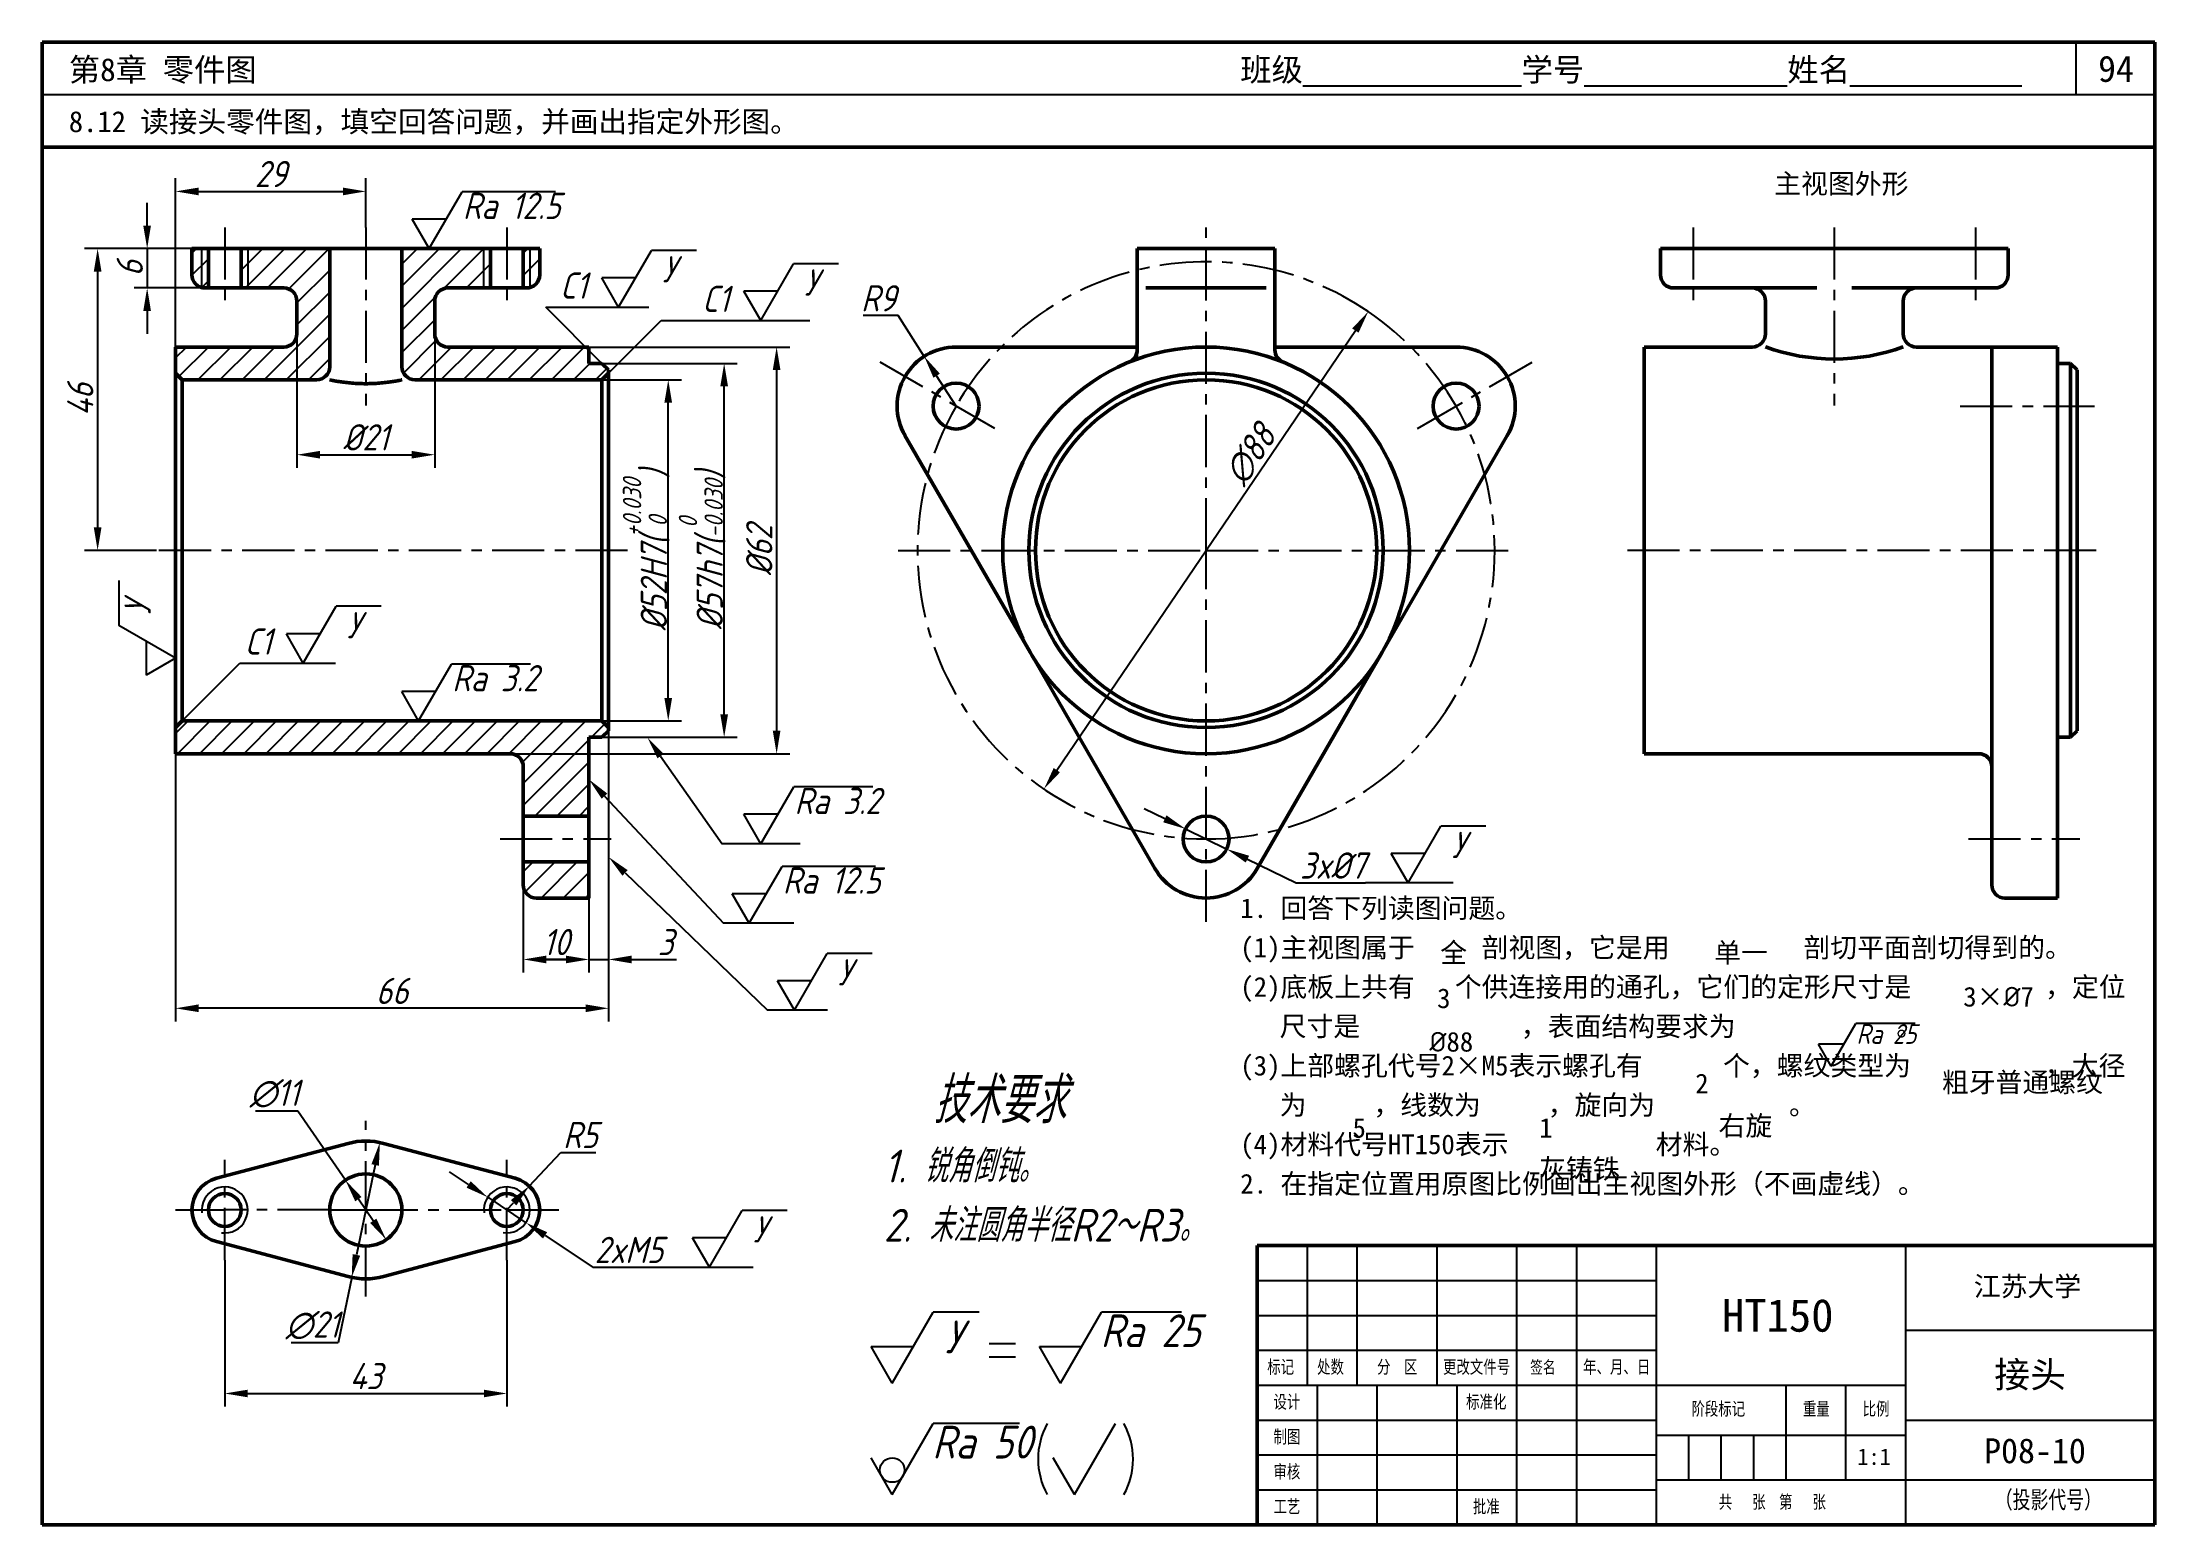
# Model space of a CAD drawing. Header units: millimetres. Extents: x 0 to 322, y 0 to 226.
import ezdxf

# ---------------------------------------------------------------- set-up
doc = ezdxf.new("R2010")
doc.units = ezdxf.units.MM
doc.header["$LTSCALE"] = 0.25
doc.header["$PDMODE"] = 33
doc.header["$PDSIZE"] = 1.5
doc.linetypes.add('CENTER', pattern=[50.8, 31.75, -6.35, 6.35, -6.35])
for name, color, linetype in [('尺寸层', 7, 'Continuous'), ('点划线层', 7, 'CENTER'), ('答案', 1, 'Continuous'), ('细实线层', 7, 'Continuous')]:
    doc.layers.add(name, color=color, linetype=linetype)
doc.layers.add('粗实线层', color=7, linetype='Continuous', lineweight=50)
doc.styles.get("Standard").update_dxf_attribs({"font": 'gbeitc.shx', "height": 4, "bigfont": 'gbcbig.shx'})
doc.styles.add('宋体', font='SimSun.ttf', dxfattribs={"height": 3})
doc.dimstyles.new('ISO-25', dxfattribs={"dimtxt": 4, "dimasz": 3.5, "dimexe": 2, "dimexo": 0, "dimgap": 0.65, "dimtad": 1, "dimtoh": 1, "dimdec": 0, "dimdsep": 46, "dimtxsty": 'Standard', "dimcen": 0, "dimclrd": 256, "dimclre": 256, "dimclrt": 256, "dimadec": 0, "dimazin": 0, "dimtfac": 1, "dimtdec": 0, "dimtmove": 0, "dimatfit": 2, "dimfxl": 0, "dimlwd": -1, "dimlwe": -1, "dimarcsym": 0})

# ---------------------------------------------------------------- blocks, each defined once
blk = doc.blocks.new('*D0')
at = {"layer": 'Defpoints', "color": 0, "transparency": 16777216}
for p in [(85.32, 174.54), (95.42, 174.54), (85.32, 122.54)]:
    blk.add_point(p, dxfattribs=at)
at = {"layer": '细实线层', "transparency": 16777216}
for p, q in [((85.32, 174.54), (97.42, 174.54)), ((95.42, 126.04), (95.42, 171.04)), ((85.32, 122.54), (97.42, 122.54))]:
    blk.add_line(p, q, dxfattribs=at)
for points in [[(94.83, 171.04), (96, 171.04), (95.42, 174.54)], [(94.83, 126.04), (96, 126.04), (95.42, 122.54)]]:
    blk.add_solid(points, dxfattribs=at)
at = {"layer": '细实线层', "transparency": 16777216, "insert": (92.06, 148.54), "char_height": 4, "attachment_point": 5, "rotation": 90}
blk.add_mtext('%%C52H7({\\H0.7x;\\S+0.030^  0;})', dxfattribs=at)
blk = doc.blocks.new('*D1')
at = {"layer": 'Defpoints', "color": 0, "transparency": 16777216}
for p in [(85.32, 177.04), (103.94, 177.04), (85.32, 120.04)]:
    blk.add_point(p, dxfattribs=at)
at = {"layer": '细实线层', "transparency": 16777216}
for p, q in [((85.32, 177.04), (105.94, 177.04)), ((103.94, 123.54), (103.94, 173.54)), ((85.32, 120.04), (105.94, 120.04))]:
    blk.add_line(p, q, dxfattribs=at)
for points in [[(103.36, 173.54), (104.53, 173.54), (103.94, 177.04)], [(103.36, 123.54), (104.53, 123.54), (103.94, 120.04)]]:
    blk.add_solid(points, dxfattribs=at)
at = {"layer": '细实线层', "transparency": 16777216, "insert": (100.58, 148.54), "char_height": 4, "attachment_point": 5, "rotation": 90}
blk.add_mtext('%%C57h7({\\H0.7x;\\S 0^ -0.030;})', dxfattribs=at)
blk = doc.blocks.new('*D2')
at = {"layer": 'Defpoints', "color": 0, "transparency": 16777216}
for p in [(83.32, 179.54), (71.32, 117.54), (111.94, 117.54)]:
    blk.add_point(p, dxfattribs=at)
at = {"layer": '细实线层', "transparency": 16777216}
for p, q in [((83.32, 179.54), (113.94, 179.54)), ((111.94, 176.04), (111.94, 121.04)), ((71.32, 117.54), (113.94, 117.54))]:
    blk.add_line(p, q, dxfattribs=at)
for points in [[(111.35, 176.04), (112.52, 176.04), (111.94, 179.54)], [(111.35, 121.04), (112.52, 121.04), (111.94, 117.54)]]:
    blk.add_solid(points, dxfattribs=at)
at = {"layer": '细实线层', "transparency": 16777216, "insert": (109.29, 148.54), "char_height": 4, "attachment_point": 5, "rotation": 90}
blk.add_mtext('%%C62', dxfattribs=at)
blk = doc.blocks.new('*D3')
at = {"layer": 'Defpoints', "color": 0, "transparency": 16777216}
for p in [(22.82, 194.54), (15.99, 188.54), (25.32, 188.54)]:
    blk.add_point(p, dxfattribs=at)
at = {"layer": '细实线层', "transparency": 16777216}
for p, q in [((15.99, 198.04), (15.99, 201.54)), ((22.82, 194.54), (13.99, 194.54)), ((15.99, 194.54), (15.99, 188.54)), ((25.32, 188.54), (13.99, 188.54)), ((15.99, 185.04), (15.99, 181.54))]:
    blk.add_line(p, q, dxfattribs=at)
for points in [[(15.4, 198.04), (16.57, 198.04), (15.99, 194.54)], [(15.4, 185.04), (16.57, 185.04), (15.99, 188.54)]]:
    blk.add_solid(points, dxfattribs=at)
at = {"layer": '细实线层', "transparency": 16777216, "insert": (13.34, 191.54), "char_height": 4, "attachment_point": 5, "rotation": 90}
blk.add_mtext('6', dxfattribs=at)
blk = doc.blocks.new('*D4')
at = {"layer": 'Defpoints', "color": 0, "transparency": 16777216}
for p in [(38.82, 181.54), (59.82, 181.54), (59.82, 163.12)]:
    blk.add_point(p, dxfattribs=at)
at = {"layer": '细实线层', "transparency": 16777216}
for p, q in [((38.82, 181.54), (38.82, 161.12)), ((59.82, 181.54), (59.82, 161.12)), ((42.32, 163.12), (56.32, 163.12))]:
    blk.add_line(p, q, dxfattribs=at)
for points in [[(42.32, 163.7), (42.32, 162.54), (38.82, 163.12)], [(56.32, 163.7), (56.32, 162.54), (59.82, 163.12)]]:
    blk.add_solid(points, dxfattribs=at)
at = {"layer": '细实线层', "transparency": 16777216, "insert": (49.32, 165.77), "char_height": 4, "attachment_point": 5}
blk.add_mtext('%%C21', dxfattribs=at)
blk = doc.blocks.new('*D5')
at = {"layer": 'Defpoints', "color": 0, "transparency": 16777216}
for p in [(22.82, 194.54), (8.44, 148.54), (17.42, 148.54)]:
    blk.add_point(p, dxfattribs=at)
at = {"layer": '细实线层', "transparency": 16777216}
for p, q in [((22.82, 194.54), (6.44, 194.54)), ((8.44, 191.04), (8.44, 152.04)), ((17.42, 148.54), (6.44, 148.54))]:
    blk.add_line(p, q, dxfattribs=at)
for points in [[(7.86, 191.04), (9.03, 191.04), (8.44, 194.54)], [(7.86, 152.04), (9.03, 152.04), (8.44, 148.54)]]:
    blk.add_solid(points, dxfattribs=at)
at = {"layer": '细实线层', "transparency": 16777216, "insert": (5.79, 171.54), "char_height": 4, "attachment_point": 5, "rotation": 90}
blk.add_mtext('46', dxfattribs=at)
blk = doc.blocks.new('*D6')
at = {"layer": 'Defpoints', "color": 0, "transparency": 16777216}
for p in [(49.32, 203.26), (49.32, 197.78), (20.32, 179.54)]:
    blk.add_point(p, dxfattribs=at)
at = {"layer": '细实线层', "transparency": 16777216}
for p, q in [((20.32, 179.54), (20.32, 205.26)), ((23.82, 203.26), (45.82, 203.26)), ((49.32, 197.78), (49.32, 205.26))]:
    blk.add_line(p, q, dxfattribs=at)
for points in [[(23.82, 203.84), (23.82, 202.67), (20.32, 203.26)], [(45.82, 203.84), (45.82, 202.67), (49.32, 203.26)]]:
    blk.add_solid(points, dxfattribs=at)
at = {"layer": '细实线层', "transparency": 16777216, "insert": (34.82, 205.91), "char_height": 4, "attachment_point": 5}
blk.add_mtext('29', dxfattribs=at)
blk = doc.blocks.new('*D7')
at = {"layer": 'Defpoints', "color": 0, "transparency": 16777216}
for p in [(73.32, 97.54), (83.32, 95.54), (83.32, 86.18)]:
    blk.add_point(p, dxfattribs=at)
at = {"layer": '细实线层', "transparency": 16777216}
for p, q in [((73.32, 97.54), (73.32, 84.18)), ((83.32, 95.54), (83.32, 84.18)), ((76.82, 86.18), (79.82, 86.18))]:
    blk.add_line(p, q, dxfattribs=at)
for points in [[(76.82, 86.76), (76.82, 85.59), (73.32, 86.18)], [(79.82, 86.76), (79.82, 85.59), (83.32, 86.18)]]:
    blk.add_solid(points, dxfattribs=at)
at = {"layer": '细实线层', "transparency": 16777216, "insert": (78.32, 88.83), "char_height": 4, "attachment_point": 5}
blk.add_mtext('10', dxfattribs=at)
blk = doc.blocks.new('*D8')
at = {"layer": 'Defpoints', "color": 0, "transparency": 16777216}
for p in [(86.32, 121.54), (83.32, 95.54), (86.32, 86.18)]:
    blk.add_point(p, dxfattribs=at)
at = {"layer": '细实线层', "transparency": 16777216}
for p, q in [((86.32, 121.54), (86.32, 84.18)), ((83.32, 95.54), (83.32, 84.18)), ((79.82, 86.18), (76.32, 86.18)), ((83.32, 86.18), (86.32, 86.18)), ((89.82, 86.18), (96.7, 86.18))]:
    blk.add_line(p, q, dxfattribs=at)
for points in [[(79.82, 86.76), (79.82, 85.59), (83.32, 86.18)], [(89.82, 86.76), (89.82, 85.59), (86.32, 86.18)]]:
    blk.add_solid(points, dxfattribs=at)
at = {"layer": '细实线层', "transparency": 16777216, "insert": (95.01, 88.83), "char_height": 4, "attachment_point": 5}
blk.add_mtext('3', dxfattribs=at)
blk = doc.blocks.new('*D9')
at = {"layer": 'Defpoints', "color": 0, "transparency": 16777216}
for p in [(86.32, 121.04), (20.32, 117.54), (20.32, 78.73)]:
    blk.add_point(p, dxfattribs=at)
at = {"layer": '细实线层', "transparency": 16777216}
for p, q in [((86.32, 121.04), (86.32, 76.73)), ((20.32, 117.54), (20.32, 76.73)), ((82.82, 78.73), (23.82, 78.73))]:
    blk.add_line(p, q, dxfattribs=at)
for points in [[(23.82, 79.32), (23.82, 78.15), (20.32, 78.73)], [(82.82, 79.32), (82.82, 78.15), (86.32, 78.73)]]:
    blk.add_solid(points, dxfattribs=at)
at = {"layer": '细实线层', "transparency": 16777216, "insert": (53.32, 81.38), "char_height": 4, "attachment_point": 5}
blk.add_mtext('66', dxfattribs=at)
blk = doc.blocks.new('*D10')
at = {"layer": 'Defpoints', "color": 0, "transparency": 16777216}
for p in [(202.12, 184.94), (152.68, 112.14)]:
    blk.add_point(p, dxfattribs=at)
at = {"layer": '细实线层', "transparency": 16777216}
blk.add_line((154.65, 115.04), (200.16, 182.05), dxfattribs=at)
for points in [[(199.67, 182.37), (200.64, 181.72), (202.12, 184.94)], [(154.17, 115.36), (155.13, 114.71), (152.68, 112.14)]]:
    blk.add_solid(points, dxfattribs=at)
at = {"layer": '细实线层', "transparency": 16777216, "insert": (184.12, 163.14), "char_height": 4, "attachment_point": 5, "rotation": 55.8207}
blk.add_mtext('∅88', dxfattribs=at)
blk = doc.blocks.new('*D11')
at = {"layer": 'Defpoints', "color": 0, "transparency": 16777216}
for p in [(134.44, 178.11), (139.3, 170.54)]:
    blk.add_point(p, dxfattribs=at)
at = {"layer": '细实线层', "transparency": 16777216}
for p, q in [((130.45, 184.32), (125.13, 184.32)), ((134.44, 178.11), (130.45, 184.32)), ((139.3, 170.54), (136.33, 175.17))]:
    blk.add_line(p, q, dxfattribs=at)
blk.add_solid([(136.82, 175.48), (135.84, 174.85), (134.44, 178.11)], dxfattribs=at)
at = {"layer": '细实线层', "transparency": 16777216, "insert": (127.46, 186.97), "char_height": 4, "attachment_point": 5}
blk.add_mtext('R9', dxfattribs=at)
blk = doc.blocks.new('*D12')
at = {"layer": 'Defpoints', "color": 0, "transparency": 16777216}
for p in [(174.26, 106.08), (180.55, 103.01)]:
    blk.add_point(p, dxfattribs=at)
at = {"layer": '细实线层', "transparency": 16777216}
for p, q in [((171.11, 107.61), (167.97, 109.15)), ((174.26, 106.08), (180.55, 103.01)), ((183.69, 101.47), (191.12, 97.84)), ((191.12, 97.84), (201.68, 97.84))]:
    blk.add_line(p, q, dxfattribs=at)
for points in [[(171.37, 108.14), (170.86, 107.09), (174.26, 106.08)], [(183.95, 101.99), (183.44, 100.95), (180.55, 103.01)]]:
    blk.add_solid(points, dxfattribs=at)
at = {"layer": '细实线层', "transparency": 16777216, "insert": (196.73, 100.49), "char_height": 4, "attachment_point": 5}
blk.add_mtext('3x%%C7', dxfattribs=at)
blk = doc.blocks.new('*D13')
at = {"layer": 'Defpoints', "color": 0, "transparency": 16777216}
for p in [(27.82, 40.36), (70.82, 40.36), (70.82, 20.01)]:
    blk.add_point(p, dxfattribs=at)
at = {"layer": '细实线层', "transparency": 16777216}
for p, q in [((27.82, 40.36), (27.82, 18.01)), ((70.82, 40.36), (70.82, 18.01)), ((31.32, 20.01), (67.32, 20.01))]:
    blk.add_line(p, q, dxfattribs=at)
for points in [[(31.32, 20.59), (31.32, 19.43), (27.82, 20.01)], [(67.32, 20.59), (67.32, 19.43), (70.82, 20.01)]]:
    blk.add_solid(points, dxfattribs=at)
at = {"layer": '细实线层', "transparency": 16777216, "insert": (49.32, 22.66), "char_height": 4, "attachment_point": 5}
blk.add_mtext('43', dxfattribs=at)
blk = doc.blocks.new('*D14')
at = {"layer": 'Defpoints', "color": 0, "transparency": 16777216}
for p in [(74.24, 51.64), (70.82, 47.99)]:
    blk.add_point(p, dxfattribs=at)
at = {"layer": '细实线层', "transparency": 16777216}
for p, q in [((74.24, 51.64), (79.05, 56.77)), ((79.05, 56.77), (84.36, 56.77)), ((70.82, 47.99), (71.84, 49.09))]:
    blk.add_line(p, q, dxfattribs=at)
blk.add_solid([(71.42, 49.49), (72.27, 48.69), (74.24, 51.64)], dxfattribs=at)
at = {"layer": '细实线层', "transparency": 16777216, "insert": (82.03, 59.42), "char_height": 4, "attachment_point": 5}
blk.add_mtext('R5', dxfattribs=at)
blk = doc.blocks.new('*D15')
at = {"layer": 'Defpoints', "color": 0, "transparency": 16777216}
for p in [(51.46, 58.27), (47.17, 37.72)]:
    blk.add_point(p, dxfattribs=at)
at = {"layer": '细实线层', "transparency": 16777216}
for p, q in [((50.75, 54.85), (47.89, 41.14)), ((47.17, 37.72), (45.09, 27.74)), ((45.09, 27.74), (37.94, 27.74))]:
    blk.add_line(p, q, dxfattribs=at)
for points in [[(50.18, 54.97), (51.32, 54.73), (51.46, 58.27)], [(47.31, 41.26), (48.46, 41.02), (47.17, 37.72)]]:
    blk.add_solid(points, dxfattribs=at)
at = {"layer": '细实线层', "transparency": 16777216, "insert": (41.19, 30.39), "char_height": 4, "attachment_point": 5}
blk.add_mtext('∅21', dxfattribs=at)
blk = doc.blocks.new('*D16')
at = {"layer": 'Defpoints', "color": 0, "transparency": 16777216}
for p in [(67.9, 49.93), (73.73, 46.05)]:
    blk.add_point(p, dxfattribs=at)
at = {"layer": '细实线层', "transparency": 16777216}
for p, q in [((64.99, 51.88), (62.08, 53.82)), ((67.9, 49.93), (73.73, 46.05)), ((76.64, 44.11), (83.94, 39.25)), ((83.94, 39.25), (94.25, 39.25))]:
    blk.add_line(p, q, dxfattribs=at)
for points in [[(65.31, 52.36), (64.67, 51.39), (67.9, 49.93)], [(76.96, 44.6), (76.32, 43.63), (73.73, 46.05)]]:
    blk.add_solid(points, dxfattribs=at)
at = {"layer": '细实线层', "transparency": 16777216, "insert": (89.42, 41.9), "char_height": 4, "attachment_point": 5}
blk.add_mtext('2xM5', dxfattribs=at)
blk = doc.blocks.new('*D17')
at = {"layer": 'Defpoints', "color": 0, "transparency": 16777216}
for p in [(46.21, 52.53), (52.43, 43.46)]:
    blk.add_point(p, dxfattribs=at)
at = {"layer": '细实线层', "transparency": 16777216}
for p, q in [((38.98, 63.07), (32.5, 63.07)), ((46.21, 52.53), (38.98, 63.07)), ((50.45, 46.34), (48.19, 49.64))]:
    blk.add_line(p, q, dxfattribs=at)
for points in [[(48.67, 49.97), (47.7, 49.31), (46.21, 52.53)], [(50.93, 46.67), (49.97, 46.01), (52.43, 43.46)]]:
    blk.add_solid(points, dxfattribs=at)
at = {"layer": '细实线层', "transparency": 16777216, "insert": (35.41, 65.72), "char_height": 4, "attachment_point": 5}
blk.add_mtext('∅11', dxfattribs=at)

msp = doc.modelspace()

# ---------------------------------------------------------------- hatches: boundary and pattern name
at = {"layer": '细实线层'}
h = msp.add_hatch(dxfattribs=at)
h.set_pattern_fill('ANSI31', color=256, scale=0.75, style=0)
h.set_pattern_definition([(45, (-25.603, 0.6138), (-1.683798, 1.683798), [])])
h.paths.add_polyline_path([(24.32, 194.54), (22.82, 194.54), (22.82, 190.54, 0.341999), (24.32, 188.6)], flags=17)
h.paths.add_polyline_path([(25.32, 194.54), (24.32, 194.54), (24.32, 188.6, 0.063254), (24.82, 188.54), (25.32, 188.54)], flags=17)
h.paths.add_polyline_path([(31.32, 194.54), (30.32, 194.54), (30.32, 188.54), (31.32, 188.54)], flags=17)
h.paths.add_polyline_path([(43.82, 194.54), (31.32, 194.54), (31.32, 188.54), (36.82, 188.54, -0.414214), (38.82, 186.54), (38.82, 181.54, -0.414214), (36.82, 179.54), (20.32, 179.54), (20.32, 175.54), (21.32, 174.54), (41.82, 174.54, 0.414214), (43.82, 176.54)])
h.paths.add_polyline_path([(67.32, 194.54), (54.82, 194.54), (54.82, 176.54, 0.414214), (56.82, 174.54), (85.32, 174.54), (86.32, 175.54), (86.32, 176.04), (85.32, 177.04), (83.32, 177.04), (83.32, 179.04), (82.82, 179.54), (73.32, 179.54), (61.82, 179.54, -0.414214), (59.82, 181.54), (59.82, 186.54, -0.414214), (61.82, 188.54), (67.32, 188.54)])
h.paths.add_polyline_path([(68.32, 194.54), (67.32, 194.54), (67.32, 188.54), (68.32, 188.54)], flags=17)
h.paths.add_polyline_path([(74.32, 194.54), (73.32, 194.54), (73.32, 188.54), (73.82, 188.54, 0.063254), (74.32, 188.6)], flags=17)
h.paths.add_polyline_path([(75.82, 194.54), (74.32, 194.54), (74.32, 188.6, 0.341999), (75.82, 190.54)], flags=17)
h.paths.add_polyline_path([(83.32, 120.04), (85.32, 120.04), (86.32, 121.04), (86.32, 121.54), (85.32, 122.54), (21.32, 122.54), (20.32, 121.54), (20.32, 117.54), (71.32, 117.54, -0.414214), (73.32, 115.54), (73.32, 108.04), (83.32, 108.04)])
h.paths.add_polyline_path([(83.32, 101.04), (73.32, 101.04), (73.32, 97.54, 0.414214), (75.32, 95.54), (83.32, 95.54)])

# ---------------------------------------------------------------- linework, layer by layer
at = {"lineweight": 50}
for p, q in [((322, 226), (0, 226)), ((0, 226), (0, 0)), ((322, 0), (322, 226)), ((322, 210), (0, 210)), ((322, 42.56), (185.2, 42.56)), ((185.2, 42.56), (185.2, 0)), ((0, 0), (322, 0))]:
    msp.add_line(p, q, dxfattribs=at)
for p, q in [((310, 218), (310, 226)), ((322, 218), (0, 218)), ((192.8, 42.56), (192.8, 21.28)), ((200.4, 42.56), (200.4, 21.28)), ((212.56, 42.56), (212.56, 21.28)), ((224.72, 42.56), (224.72, 0)), ((233.84, 42.56), (233.84, 0)), ((246, 42.56), (246, 0)), ((284, 42.56), (284, 0)), ((185.2, 37.24), (246, 37.24)), ((185.2, 31.92), (246, 31.92)), ((284, 29.64), (322, 29.64)), ((185.2, 26.6), (246, 26.6)), ((185.2, 21.28), (284, 21.28)), ((194.32, 21.28), (194.32, 0)), ((203.44, 21.28), (203.44, 0)), ((215.6, 21.28), (215.6, 0)), ((265.76, 21.28), (265.76, 6.84)), ((274.88, 21.28), (274.88, 6.84)), ((185.2, 15.96), (246, 15.96)), ((246, 13.68), (284, 13.68)), ((250.94, 13.68), (250.94, 6.84)), ((255.88, 13.68), (255.88, 6.84)), ((260.82, 13.68), (260.82, 6.84)), ((284, 15.96), (322, 15.96)), ((185.2, 10.64), (246, 10.64)), ((246, 6.84), (322, 6.84)), ((284, 6.84), (292.17, 6.84)), ((284, 6.84), (292.17, 6.84)), ((185.2, 5.32), (246, 5.32))]:
    msp.add_line(p, q)
at = {"layer": '尺寸层'}
for p, q in [((58.99, 194.54), (63.99, 203.2)), ((78.25, 203.2), (63.99, 203.2)), ((61.58, 199.02), (56.41, 199.02)), ((58.99, 194.54), (56.41, 199.02)), ((87.86, 185.61), (92.86, 194.27)), ((99.71, 194.27), (92.86, 194.27)), ((90.44, 190.09), (85.27, 190.09)), ((87.86, 185.61), (85.27, 190.09)), ((109.51, 183.58), (114.51, 192.24)), ((121.37, 192.24), (114.51, 192.24)), ((112.1, 188.06), (106.93, 188.06)), ((109.51, 183.58), (106.93, 188.06)), ((11.66, 143.95), (11.66, 137.09)), ((39.79, 131.35), (44.79, 140.01)), ((51.65, 140.01), (44.79, 140.01)), ((20.32, 132.09), (11.66, 137.09)), ((42.38, 135.83), (37.21, 135.83)), ((39.79, 131.35), (37.21, 135.83)), ((15.84, 134.68), (15.84, 129.51)), ((20.32, 132.09), (15.84, 129.51)), ((57.37, 122.54), (62.37, 131.2)), ((74.4, 131.2), (62.37, 131.2)), ((59.96, 127.02), (54.79, 127.02)), ((57.37, 122.54), (54.79, 127.02)), ((109.55, 103.82), (114.55, 112.48)), ((126.58, 112.48), (114.55, 112.48)), ((112.14, 108.3), (106.96, 108.3)), ((109.55, 103.82), (106.96, 108.3)), ((208.18, 97.84), (213.18, 106.5)), ((220.04, 106.5), (213.18, 106.5)), ((107.76, 91.7), (112.76, 100.36)), ((127.02, 100.36), (112.76, 100.36)), ((210.77, 102.32), (205.6, 102.32)), ((208.18, 97.84), (205.6, 102.32)), ((110.35, 96.18), (105.17, 96.18)), ((107.76, 91.7), (105.17, 96.18)), ((114.64, 78.43), (119.64, 87.09)), ((126.49, 87.09), (119.64, 87.09)), ((117.22, 82.91), (112.05, 82.91)), ((114.64, 78.43), (112.05, 82.91)), ((101.71, 39.25), (106.71, 47.91)), ((113.56, 47.91), (106.71, 47.91)), ((104.29, 43.73), (99.12, 43.73)), ((101.71, 39.25), (99.12, 43.73)), ((129.56, 21.58), (135.81, 32.4)), ((142.79, 32.4), (135.81, 32.4)), ((155.22, 21.58), (161.47, 32.4)), ((173.66, 32.4), (161.47, 32.4)), ((129.56, 21.58), (126.33, 27.18)), ((155.22, 21.58), (151.99, 27.18)), ((129.56, 4.6), (135.81, 15.43)), ((148.94, 15.43), (135.81, 15.43)), ((157.32, 4.6), (163.57, 15.43)), ((129.56, 4.6), (126.33, 10.2)), ((157.32, 4.6), (154.09, 10.2))]:
    msp.add_line(p, q, dxfattribs=at)
msp.add_circle((129.56, 8.34), 1.87, dxfattribs=at)
for centre, start, end in [((162.96, 10.01), 151.0254, 208.9746), ((155.1, 10.01), 331.0254, 28.9746)]:
    msp.add_arc(centre, 11.17, start, end, dxfattribs=at)
at = {"layer": '点划线层'}
for p, q in [((27.82, 197.78), (27.82, 185.32)), ((49.32, 197.78), (49.32, 170.62)), ((70.82, 197.78), (70.82, 185.32)), ((177.4, 148.54), (177.4, 198.77)), ((145.2, 167.13), (127.7, 177.24)), ((209.6, 167.13), (227.1, 177.24)), ((89.23, 148.54), (17.42, 148.54)), ((130.46, 148.54), (177.4, 148.54)), ((177.4, 148.54), (224.96, 148.54)), ((177.4, 104.54), (177.4, 148.54)), ((69.78, 104.54), (86.73, 104.54)), ((177.4, 91.9), (177.4, 104.54)), ((49.32, 34.78), (49.32, 61.57)), ((27.82, 40.36), (27.82, 55.64)), ((70.82, 40.36), (70.82, 55.64)), ((20.3, 47.99), (27.82, 47.99)), ((43.82, 47.99), (27.82, 47.99)), ((43.82, 47.99), (49.32, 47.99)), ((49.32, 47.99), (70.82, 47.99)), ((70.82, 47.99), (78.8, 47.99))]:
    msp.add_line(p, q, dxfattribs=at)
for start, end in [(55.8207, 150), (30, 55.8207), (150, 270), (270, 30)]:
    msp.add_arc((177.4, 148.54), 44, start, end, dxfattribs=at)
at = {"layer": '答案', "linetype": 'CENTER'}
for p, q in [((251.66, 197.78), (251.66, 185.32)), ((273.16, 197.78), (273.16, 170.62)), ((294.66, 197.78), (294.66, 185.32)), ((292.33, 170.54), (312.84, 170.54)), ((313.07, 148.54), (241.26, 148.54)), ((293.62, 104.54), (310.58, 104.54))]:
    msp.add_line(p, q, dxfattribs=at)
at = {"layer": '答案', "lineweight": 50}
for p, q in [((299.66, 194.54), (246.66, 194.54)), ((246.66, 194.54), (246.66, 190.54)), ((299.66, 190.54), (299.66, 194.54)), ((248.66, 188.54), (270.47, 188.54)), ((275.84, 188.54), (297.66, 188.54)), ((262.66, 186.54), (262.66, 181.54)), ((283.66, 181.54), (283.66, 186.54)), ((244.16, 179.54), (244.16, 117.54)), ((260.66, 179.54), (244.16, 179.54)), ((307.16, 179.54), (285.66, 179.54)), ((297.16, 179.54), (297.16, 97.54)), ((307.16, 95.54), (307.16, 179.54)), ((309.16, 177.04), (307.16, 177.04)), ((310.16, 176.04), (309.16, 177.04)), ((309.16, 120.04), (309.16, 177.04)), ((310.16, 175.54), (310.16, 176.04)), ((310.16, 121.54), (310.16, 175.54)), ((307.16, 120.04), (309.16, 120.04)), ((309.16, 120.04), (310.16, 121.04)), ((310.16, 121.04), (310.16, 121.54)), ((244.16, 117.54), (295.16, 117.54)), ((299.16, 95.54), (307.16, 95.54))]:
    msp.add_line(p, q, dxfattribs=at)
at = {"layer": '答案'}
for p, q in [((166.9, 179.08), (166.9, 177.71)), ((272.7, 69.92), (276.45, 76.42)), ((285.48, 76.42), (276.45, 76.42)), ((274.64, 73.28), (270.76, 73.28)), ((272.7, 69.92), (270.76, 73.28))]:
    msp.add_line(p, q, dxfattribs=at)
at = {"layer": '答案', "lineweight": 50}
for centre, radius, start, end in [((248.66, 190.54), 2, 180, 270), ((297.66, 190.54), 2, 270, 0), ((260.66, 186.54), 2, 0, 90), ((285.66, 186.54), 2, 90, 180), ((260.66, 181.54), 2, 270, 0), ((285.66, 181.54), 2, 180, 270), ((273.16, 208.71), 31, 250.2017, 289.7983), ((295.16, 115.54), 2, 0, 90), ((299.16, 97.54), 2, 180, 270)]:
    msp.add_arc(centre, radius, start, end, dxfattribs=at)
at = {"layer": '粗实线层'}
for p, q in [((25.32, 194.54), (22.82, 194.54)), ((22.82, 194.54), (22.82, 190.54)), ((25.32, 194.54), (30.32, 194.54)), ((25.32, 188.54), (25.32, 194.54)), ((43.82, 194.54), (30.32, 194.54)), ((30.32, 194.54), (30.32, 188.54)), ((43.82, 194.54), (54.82, 194.54)), ((43.82, 176.54), (43.82, 194.54)), ((54.82, 194.54), (54.82, 176.54)), ((68.32, 194.54), (54.82, 194.54)), ((68.32, 194.54), (73.32, 194.54)), ((68.32, 188.54), (68.32, 194.54)), ((75.82, 194.54), (73.32, 194.54)), ((73.32, 194.54), (73.32, 188.54)), ((75.82, 190.54), (75.82, 194.54)), ((167.25, 194.54), (166.9, 194.54)), ((166.9, 179.08), (166.9, 194.54)), ((172.57, 194.54), (167.25, 194.54)), ((182.24, 194.54), (172.57, 194.54)), ((187.55, 194.54), (182.24, 194.54)), ((187.9, 194.54), (187.55, 194.54)), ((187.9, 179.08), (187.9, 194.54)), ((24.82, 188.54), (25.32, 188.54)), ((30.32, 188.54), (25.32, 188.54)), ((30.32, 188.54), (36.82, 188.54)), ((61.82, 188.54), (68.32, 188.54)), ((73.32, 188.54), (68.32, 188.54)), ((73.32, 188.54), (73.82, 188.54)), ((168.24, 188.54), (186.57, 188.54)), ((38.82, 186.54), (38.82, 181.54)), ((59.82, 181.54), (59.82, 186.54)), ((20.32, 179.54), (20.32, 175.54)), ((36.82, 179.54), (20.32, 179.54)), ((73.32, 179.54), (61.82, 179.54)), ((83.32, 179.54), (73.32, 179.54)), ((83.32, 177.04), (83.32, 179.54)), ((139.3, 179.54), (166.9, 179.54)), ((187.9, 179.54), (215.51, 179.54)), ((20.32, 175.54), (20.32, 121.54)), ((20.32, 175.54), (21.32, 174.54)), ((21.32, 122.54), (21.32, 174.54)), ((21.32, 174.54), (41.82, 174.54)), ((56.82, 174.54), (85.32, 174.54)), ((85.32, 177.04), (83.32, 177.04)), ((86.32, 176.04), (85.32, 177.04)), ((85.32, 174.54), (86.32, 175.54)), ((85.32, 174.54), (85.32, 122.54)), ((86.32, 175.54), (86.32, 176.04)), ((86.32, 121.54), (86.32, 175.54)), ((150.56, 133.04), (131.5, 166.04)), ((223.3, 166.04), (204.25, 133.04)), ((169.61, 100.04), (150.56, 133.04)), ((204.25, 133.04), (185.2, 100.04)), ((21.32, 122.54), (20.32, 121.54)), ((85.32, 122.54), (21.32, 122.54)), ((86.32, 121.54), (85.32, 122.54)), ((20.32, 121.54), (20.32, 117.54)), ((83.32, 120.04), (85.32, 120.04)), ((83.32, 108.04), (83.32, 120.04)), ((85.32, 120.04), (86.32, 121.04)), ((86.32, 121.04), (86.32, 121.54)), ((20.32, 117.54), (71.32, 117.54)), ((73.32, 115.54), (73.32, 108.04)), ((73.32, 101.04), (73.32, 108.04)), ((73.32, 108.04), (83.32, 108.04)), ((83.32, 108.04), (83.32, 101.04)), ((73.32, 101.04), (73.32, 97.54)), ((83.32, 101.04), (73.32, 101.04)), ((83.32, 95.54), (83.32, 101.04)), ((75.32, 95.54), (83.32, 95.54)), ((26.54, 52.83), (46.63, 58.14)), ((52, 58.14), (72.1, 52.83)), ((46.63, 37.84), (26.54, 43.16)), ((72.1, 43.16), (52, 37.84))]:
    msp.add_line(p, q, dxfattribs=at)
for centre, radius in [((177.4, 148.54), 31), ((139.3, 170.54), 3.5), ((177.4, 148.54), 27), ((177.4, 148.54), 26), ((215.51, 170.54), 3.5), ((177.4, 104.54), 3.5), ((49.32, 47.99), 5.5), ((27.82, 47.99), 2.5), ((70.82, 47.99), 2.5)]:
    msp.add_circle(centre, radius, dxfattribs=at)
for centre, radius, start, end in [((24.82, 190.54), 2, 180, 270), ((73.82, 190.54), 2, 270, 0), ((36.82, 186.54), 2, 0, 90), ((61.82, 186.54), 2, 90, 180), ((36.82, 181.54), 2, 270, 0), ((61.82, 181.54), 2, 180, 270), ((139.3, 170.54), 9, 90, 210), ((164.9, 179.08), 2, 292.2586, 0), ((189.9, 179.08), 2, 180, 247.7414), ((215.51, 170.54), 9, 330, 90), ((41.82, 176.54), 2, 270, 0), ((56.82, 176.54), 2, 180, 270), ((71.32, 115.54), 2, 0, 90), ((177.4, 104.54), 9, 210, 330), ((75.32, 97.54), 2, 180, 270), ((49.32, 47.99), 10.5, 75.1782, 104.8218), ((27.82, 47.99), 5, 104.8218, 255.1782), ((70.82, 47.99), 5, 284.8218, 75.1782), ((49.32, 47.99), 10.5, 255.1782, 284.8218)]:
    msp.add_arc(centre, radius, start, end, dxfattribs=at)
msp.add_open_spline([(54.82, 174.54), (54.82, 174.54), (54.78, 174.53), (54.64, 174.5), (54.54, 174.48), (54.26, 174.43), (54.08, 174.39), (53.68, 174.32), (53.45, 174.29), (52.96, 174.21), (52.69, 174.17), (52.09, 174.1), (51.76, 174.07), (51.09, 174.01), (50.73, 173.99), (50.02, 173.96), (49.66, 173.95), (48.97, 173.95), (48.61, 173.96), (47.9, 173.99), (47.55, 174.01), (46.87, 174.07), (46.55, 174.1), (45.95, 174.17), (45.67, 174.21), (45.18, 174.29), (44.95, 174.32), (44.55, 174.39), (44.38, 174.43), (44.1, 174.48), (43.99, 174.5), (43.85, 174.53), (43.82, 174.54), (43.82, 174.54)], degree=3, knots=[8.314194, 8.314194, 8.314194, 8.314194, 9.353432, 9.353432, 10.39267, 10.39267, 11.431907, 11.431907, 12.471145, 12.471145, 13.510456, 13.510456, 14.549767, 14.549767, 15.589078, 15.589078, 16.628389, 16.628389, 17.6677, 17.6677, 18.70701, 18.70701, 19.746321, 19.746321, 20.785632, 20.785632, 21.82487, 21.82487, 22.864108, 22.864108, 23.903345, 23.903345, 24.942583, 24.942583, 24.942583, 24.942583], dxfattribs=at)
at = {"layer": '细实线层'}
for p, q in [((24.32, 188.6), (24.32, 194.54)), ((31.32, 194.54), (31.32, 188.54)), ((67.32, 188.54), (67.32, 194.54)), ((74.32, 194.54), (74.32, 188.6)), ((85.32, 177.04), (76.74, 185.61)), ((76.74, 185.61), (92.48, 185.61)), ((86.32, 175.54), (94.36, 183.58)), ((94.36, 183.58), (117.01, 183.58)), ((21.32, 122.54), (30.12, 131.35)), ((30.12, 131.35), (44.68, 131.35)), ((94.24, 117.18), (103.63, 103.82)), ((85.71, 111.07), (103.83, 91.7)), ((115.52, 103.82), (103.63, 103.82)), ((88.84, 99.37), (110.56, 78.43)), ((215.07, 97.84), (201.68, 97.84)), ((114.56, 91.7), (103.83, 91.7)), ((119.71, 78.43), (110.56, 78.43)), ((94.25, 39.25), (108.36, 39.25)), ((126.33, 27.18), (132.79, 27.18)), ((144.33, 27.61), (148.33, 27.61)), ((151.99, 27.18), (158.45, 27.18)), ((144.33, 25.61), (148.33, 25.61))]:
    msp.add_line(p, q, dxfattribs=at)
for centre, start, end in [((27.82, 47.99), 261.9446, 187.4774), ((70.82, 47.99), 260.9748, 187.2418)]:
    msp.add_arc(centre, 3.5, start, end, dxfattribs=at)
for points in [[(93.77, 116.84), (94.72, 117.51), (92.23, 120.04)], [(85.28, 110.67), (86.13, 111.47), (83.32, 113.63)], [(88.43, 98.95), (89.24, 99.79), (86.32, 101.8)]]:
    msp.add_solid(points, dxfattribs=at)

# ---------------------------------------------------------------- texts
at = {"style": '宋体'}
for s, height, p in [('第8章 零件图', 3.5, (4.05, 220.07)), ('班级%%U              %%U学号%%U             %%U姓名%%U           ', 3.5, (182.61, 220.07)), ('94', 4, (313.37, 219.96)), ('8.12 读接头零件图，填空回答问题，并画出指定外形图。', 3.2, (4.05, 212.3)), ('主视图外形', 3, (264, 202.94)), ('江苏大学', 3, (294.42, 34.85)), ('HT150', 5, (256.03, 29.43)), ('接头', 4, (297.55, 20.9)), ('P08-10', 3.8, (295.99, 9.38)), ('1:1', 2.5, (276.67, 9.13))]:
    msp.add_text(s, height=height, dxfattribs=at).set_placement(p)
for s, height, p in [('技术要求', 7, (135.81, 61.22)), ('1. 锐角倒钝。', 5, (128.27, 52.18)), ('2. 未注圆角半径R2～R3。', 5, (128.27, 43.16))]:
    msp.add_text(s, height=height).set_placement(p)
at = {"style": '宋体', "width": 0.75}
for s, height, p in [('标记', 2, (186.72, 23.07)), ('处数', 2, (194.32, 23.07)), ('分  区', 2, (203.46, 23.07)), ('更改文件号', 2, (213.51, 23.07)), ('签名', 1.9, (226.8, 23.07)), ('年、月、日', 2, (234.87, 23.07)), ('设计', 2, (187.67, 17.75)), ('标准化', 2, (217.04, 17.75)), ('阶段标记', 2, (251.38, 16.68)), ('重量', 2, (268.36, 16.68)), ('比例', 2, (277.48, 16.68)), ('制图', 2, (187.67, 12.43)), ('审核', 2, (187.67, 7.11)), ('工艺', 2, (187.67, 1.79)), ('批准', 2, (218.07, 1.79)), ('共   张  第   张', 2, (255.54, 2.49)), ('（投影代号）', 2.66, (297.62, 2.49))]:
    msp.add_text(s, height=height, dxfattribs=at).set_placement(p)
at = {"layer": '尺寸层'}
for s, height, p in [('Ra 12.5', 4, (64.1, 199.06)), ('y', 4, (94.74, 190.61)), ('y', 4, (116.4, 188.59)), ('y', 4, (46.67, 136.35)), ('Ra 3.2', 4, (62.48, 127.06)), ('Ra 3.2', 4, (114.66, 108.34)), ('y', 4, (215.07, 102.85)), ('Ra 12.5', 4, (112.87, 96.22)), ('y', 4, (121.52, 83.43)), ('y', 4, (108.59, 44.25)), ('y', 5, (137.89, 27.66)), ('Ra 25', 5, (161.31, 27.08)), ('Ra 50', 5, (135.65, 10.1))]:
    msp.add_text(s, height=height, dxfattribs=at).set_placement(p)
msp.add_text('y', height=4, rotation=90, dxfattribs=at).set_placement((15.32, 138.97))
at = {"layer": '答案', "style": '宋体'}
for s, p in [('全', (213.08, 85.72)), ('单一', (254.85, 85.72)), ('3', (212.61, 78.76)), ('2', (251.96, 65.77)), ('粗牙普通螺纹', (289.55, 65.95)), ('5', (199.72, 58.99)), ('1', (228.17, 58.99)), ('右旋', (255.51, 59.33)), ('灰铸铁', (228.17, 52.77))]:
    msp.add_text(s, height=3, dxfattribs=at).set_placement(p)
at = {"layer": '答案'}
msp.add_text('Ra 25', height=3, dxfattribs=at).set_placement((276.53, 73.31))
at = {"layer": '答案', "char_height": 3, "attachment_point": 1, "style": '宋体'}
for s, width, insert in [('3×{\\fISOCPEUR|b0|i0|c0|p34;%%C}7', 16.9963, (292.81, 82)), ('{\\fISOCPEUR|b0|i0|c0|p34;%%C}88', 16.3936, (211.44, 75.13))]:
    msp.add_mtext_dynamic_manual_height_columns(s, width=width, gutter_width=15, heights=[0], dxfattribs=dict(at, insert=insert))
at = {"layer": '细实线层'}
for p in [(78.91, 186.91), (100.57, 184.88), (30.84, 132.65)]:
    msp.add_text('C1', height=4, dxfattribs=at).set_placement(p)
at = {"layer": '细实线层', "insert": (182.61, 95.5), "char_height": 3, "width": 136.9213, "attachment_point": 1, "line_spacing_factor": 1.2, "style": '宋体'}
msp.add_mtext('1. 回答下列读图问题。\\P(1)主视图属于{\\L     }剖视图，它是用{\\L          }剖切平面剖切得到的。\\P\\pi-6,l6;(2)底板上共有{\\L   }个供连接用的通孔，它们的定形尺寸是{\\L          }，定位尺寸是{\\L            }，表面结构要求为{\\L            }。\\P(3)上部螺孔代号2×M5表示螺孔有{\\L      }个，螺纹类型为{\\L          }，大径为{\\L     }，线数为{\\L     }，旋向为{\\L          }。\\P\\pi0,l0;(4)材料代号HT150表示{\\L           }材料。\\P2. 在指定位置用原图比例画出主视图外形（不画虚线）。', dxfattribs=at)

# ---------------------------------------------------------------- dimensions: what is measured, and where the dimension line sits
at = {"layer": '细实线层'}
for base, p1, p2, picture, middle in [((49.32, 203.26), (20.32, 179.54), (49.32, 197.78), '*D6', (34.82, 205.91)), ((20.32, 78.73), (86.32, 121.04), (20.32, 117.54), '*D9', (53.32, 81.38)), ((86.32, 86.18), (83.32, 95.54), (86.32, 121.54), '*D8', (95.01, 88.83)), ((83.32, 86.18), (73.32, 97.54), (83.32, 95.54), '*D7', (78.32, 88.83)), ((70.82, 20.01), (27.82, 40.36), (70.82, 40.36), '*D13', (49.32, 22.66))]:
    dim = msp.add_linear_dim(base=base, p1=p1, p2=p2, dimstyle='ISO-25', dxfattribs=at)
    dim.commit()
    dim.dimension.update_dxf_attribs({"geometry": picture, "text_midpoint": middle})
dim = msp.add_linear_dim(base=(15.99, 188.54), p1=(22.82, 194.54), p2=(25.32, 188.54), angle=90, dimstyle='ISO-25', dxfattribs=at)
dim.commit()
dim.dimension.update_dxf_attribs({"geometry": '*D3', "text_midpoint": (15.99, 191.54), "dimtype": 160})
dim = msp.add_linear_dim(base=(8.44, 148.54), p1=(22.82, 194.54), p2=(17.42, 148.54), angle=90, dimstyle='ISO-25', dxfattribs=at)
dim.commit()
dim.dimension.update_dxf_attribs({"geometry": '*D5', "text_midpoint": (5.79, 171.54)})
for center, mpoint, picture, middle in [((139.3, 170.54), (134.44, 178.11), '*D11', (127.46, 184.32)), ((70.82, 47.99), (74.24, 51.64), '*D14', (82.03, 56.77))]:
    dim = msp.add_radius_dim(center=center, mpoint=mpoint, dimstyle='ISO-25', dxfattribs=at)
    dim.commit()
    dim.dimension.update_dxf_attribs({"geometry": picture, "text_midpoint": middle, "dimtype": 164})
for p1, p2, picture, middle in [((152.68, 112.14), (202.12, 184.94), '*D10', (186.31, 161.66)), ((52.43, 43.46), (46.21, 52.53), '*D17', (35.41, 63.07)), ((51.46, 58.27), (47.17, 37.72), '*D15', (41.19, 27.74))]:
    dim = msp.add_diameter_dim_2p(p1=p1, p2=p2, dimstyle='ISO-25', dxfattribs=at)
    dim.commit()
    dim.dimension.update_dxf_attribs({"geometry": picture, "text_midpoint": middle, "dimtype": 163})
dim = msp.add_linear_dim(base=(59.82, 163.12), p1=(38.82, 181.54), p2=(59.82, 181.54), text='%%C21', dimstyle='ISO-25', dxfattribs=at)
dim.commit()
dim.dimension.update_dxf_attribs({"geometry": '*D4', "text_midpoint": (49.32, 165.77)})
for base, p1, p2, text, picture, middle in [((111.94, 117.54), (83.32, 179.54), (71.32, 117.54), '%%C62', '*D2', (109.29, 148.54)), ((103.94, 177.04), (85.32, 120.04), (85.32, 177.04), '%%C57h7({\\H0.7x;\\S 0^ -0.030;})', '*D1', (100.58, 148.54)), ((95.42, 174.54), (85.32, 122.54), (85.32, 174.54), '%%C52H7({\\H0.7x;\\S+0.030^  0;})', '*D0', (92.06, 148.54))]:
    dim = msp.add_linear_dim(base=base, p1=p1, p2=p2, angle=90, text=text, dimstyle='ISO-25', dxfattribs=at)
    dim.commit()
    dim.dimension.update_dxf_attribs({"geometry": picture, "text_midpoint": middle})
for p1, p2, text, picture, middle in [((174.26, 106.08), (180.55, 103.01), '3x%%C7', '*D12', (196.73, 97.84)), ((67.9, 49.93), (73.73, 46.05), '2xM5', '*D16', (89.42, 39.25))]:
    dim = msp.add_diameter_dim_2p(p1=p1, p2=p2, text=text, dimstyle='ISO-25', dxfattribs=at)
    dim.commit()
    dim.dimension.update_dxf_attribs({"geometry": picture, "text_midpoint": middle, "dimtype": 163})

doc.saveas('drawing.dxf')
